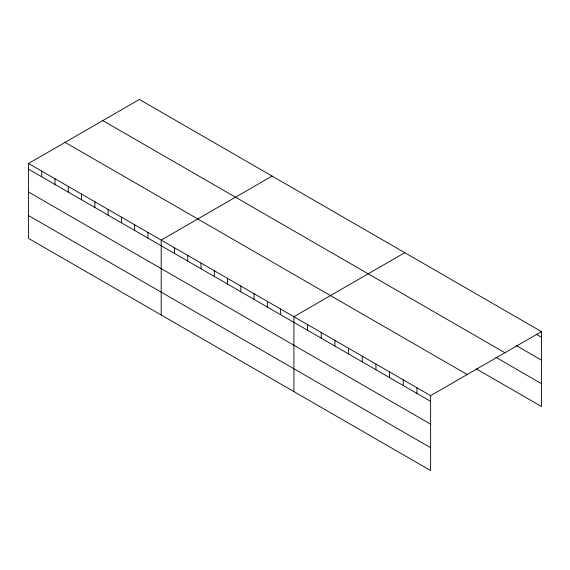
<?xml version="1.0" encoding="UTF-8"?>
<svg xmlns="http://www.w3.org/2000/svg" width="570" height="570" viewBox="0 0 570 570"><rect width="100%" height="100%" fill="white"/><g stroke="black" fill="none" stroke-linecap="round" stroke-linejoin="round"><path stroke-width="0.85" d="M430.614 424.158L430.614 395.644L28.5 163.483L28.5 238.381L430.614 470.535L430.614 424.158L28.5 191.997M476.178 368.804L541.5 406.517L541.5 331.619L139.386 99.465L28.5 163.483M272.082 176.073L161.196 240.098L161.196 314.989M404.786 252.688L293.892 316.706L293.892 391.604M430.614 395.644L541.5 331.619M536.185 334.219L541.5 337.29M516.434 345.662L541.5 360.133M102.792 120.591L504.906 352.745M495.928 357.362L541.5 383.674M65.094 142.358L467.208 374.519M28.5 169.155L430.614 401.316M28.5 215.538L430.614 447.692M416.941 387.75L416.941 393.421M403.268 379.855L403.268 385.527M389.595 371.961L389.595 377.632M375.922 364.066L375.922 369.738M362.249 356.179L362.249 361.843M348.584 348.284L348.584 353.956M334.911 340.39L334.911 346.061M321.238 332.495L321.238 338.167M307.565 324.601L307.565 330.272M280.625 309.047L280.625 314.718M267.351 301.387L267.351 307.059M254.085 293.728L254.085 299.392M240.818 286.062L240.818 291.733M227.544 278.402L227.544 284.074M214.277 270.743L214.277 276.414M201.003 263.084L201.003 268.748M187.737 255.417L187.737 261.089M174.47 247.758L174.47 253.429M147.929 232.439L147.929 238.103M134.655 224.772L134.655 230.444M121.389 217.113L121.389 222.785M108.115 209.454L108.115 215.125M94.848 201.794L94.848 207.459M81.581 194.128L81.581 199.799M68.307 186.468L68.307 192.14M55.041 178.809L55.041 184.481M41.767 171.15L41.767 176.814"/></g></svg>
